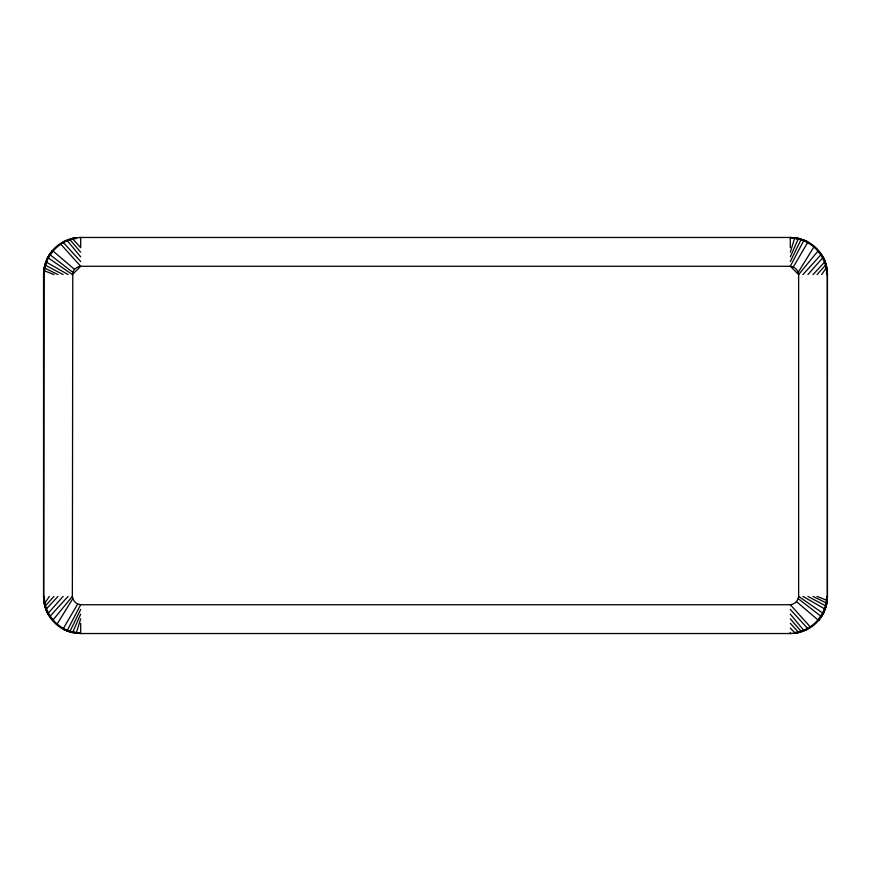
<?xml version="1.0" encoding="UTF-8"?>
<svg xmlns="http://www.w3.org/2000/svg" width="871" height="871" viewBox="0 0 871 871"><rect width="100%" height="100%" fill="white"/><g stroke="black" fill="none" stroke-linecap="round" stroke-linejoin="round"><path stroke-width="1.31" d="M80.687 632.738L80.687 623.342M790.313 247.658L790.313 237.467L80.687 237.467L73.262 238.208A37.137 37.126 0 0 0 47.698 257.533L44.78 265.1L43.55 274.594L43.55 596.406C43.855 604.768 45.945 614.316 52.979 619.553M45.499 264.675C45.673 259.318 49.342 254.735 52.38 250.565L50.649 254.223M825.501 606.325C825.327 611.682 821.658 616.265 818.62 620.435L820.351 616.777M79.272 632.782C73.795 634.153 68.145 631.355 63.202 629.167L70.29 632.052L80.687 633.533L790.313 633.533L790.367 632.509M76.43 238.512C58.662 240.287 44.029 256.738 44.345 274.594L43.55 274.594L44.007 268.791L47.698 257.533M790.313 628.133L794.57 632.488C812.338 630.713 826.971 614.262 826.655 596.406M794.494 633.304L797.738 632.792A37.137 37.126 0 0 0 823.302 613.467L826.35 605.389L827.45 596.406L827.45 274.594C827.145 266.232 825.055 256.684 818.021 251.447M44.105 268.224L43.692 596.406M823.302 613.467L826.22 605.9L827.33 599.313L827.308 274.594M826.895 602.776L827.308 596.406M72.783 272.307L72.358 596.406C72.631 600.761 76.365 604.376 80.687 604.724L790.313 604.724C794.635 604.376 798.369 600.761 798.642 596.406L798.642 274.594C798.369 270.239 794.635 266.624 790.313 266.276L80.687 266.276L77.671 266.972L74.46 269.335L72.783 272.307L50.17 254.865M44.007 268.791L44.78 265.1M826.22 605.9L826.993 602.209M46.805 261.278L47.578 257.772M823.422 613.228L824.195 609.722M48.852 256.629L49.473 254.474M821.527 616.526L822.148 614.371M45.706 262.117L44.65 265.611L44.802 269.019M825.294 608.883L826.35 605.389L826.198 601.981M80.687 618.802L76.43 632.488C58.662 630.713 44.029 614.262 44.345 596.406L43.55 596.406L44.007 602.209M790.313 252.198L794.57 238.512C812.338 240.287 826.971 256.738 826.655 274.594L827.45 274.594L826.993 268.791M72.859 631.889L80.687 614.12M790.313 256.88L798.141 239.111M70.072 631.159L80.687 609.45M790.313 261.55L800.928 239.841M67.372 630.212L80.687 604.724M803.628 240.788L790.313 266.276L798.642 274.594L817.978 251.033M63.431 628.383L77.671 604.028M793.329 266.972L807.569 242.617M57.105 624.05L72.783 598.693M798.217 272.307L813.895 246.95M44.922 602.841L49.364 596.406M821.636 274.594L826.078 268.159M53.022 619.967L72.358 596.406M48.373 613.042L63.115 596.406M807.885 274.594L822.627 257.958M45.564 605.726L53.948 596.406M817.052 274.594L825.436 265.274M50.17 616.135L68.08 596.406M802.92 274.594L820.83 254.865M46.511 608.775L57.998 596.406M813.002 274.594L824.489 262.225M63.441 241.713L72.87 238.295M807.559 629.287L798.13 632.705M791.728 238.219C797.215 236.825 802.844 239.667 807.798 241.833L798.13 238.295L790.313 237.467L790.367 238.491M73.262 238.208L76.506 237.696M797.738 632.792L790.313 633.533L790.313 632.738M796.921 239.1L800.71 238.948M70.29 632.052L74.079 631.9M79.707 237.478L80.687 237.467M790.313 633.533L791.293 633.522M790.313 237.467L791.238 237.478M79.707 633.522L80.687 633.533M44.541 270.816L53.948 274.594M817.052 596.406L826.459 600.184M813.002 596.406L826.078 602.841M44.922 268.159L57.998 274.594M807.885 596.406L825.436 605.726M45.564 265.274L63.115 274.594M802.92 596.406L824.489 608.775M46.511 262.225L68.08 274.594M798.642 596.406L822.627 613.042M48.373 257.958L72.358 274.594L80.687 266.276L60.796 244.185M798.217 598.693L820.83 616.135M796.54 601.665L817.978 619.967M53.022 251.033L74.46 269.335M790.313 623.342L798.141 631.889M72.859 239.111L80.687 247.658L80.687 238.262M790.313 609.45L807.569 628.383M63.431 242.617L80.687 261.55M790.313 604.724L810.204 626.815M790.313 618.802L800.928 631.159M70.072 239.841L80.687 252.198M790.313 614.12L803.628 630.212M67.372 240.788L80.687 256.88M823.433 259.71L825.414 262.465L827.276 271.055M47.567 611.29L45.586 608.535L43.724 599.945M823.422 257.772L826.22 265.1M44.78 605.9L47.578 613.228M826.35 265.611L826.895 268.224M44.105 602.776L44.65 605.389M803.628 239.928A37.137 37.137 0 0 1 825.294 262.117M67.372 631.072A37.137 37.137 0 0 1 45.706 608.883"/></g></svg>
